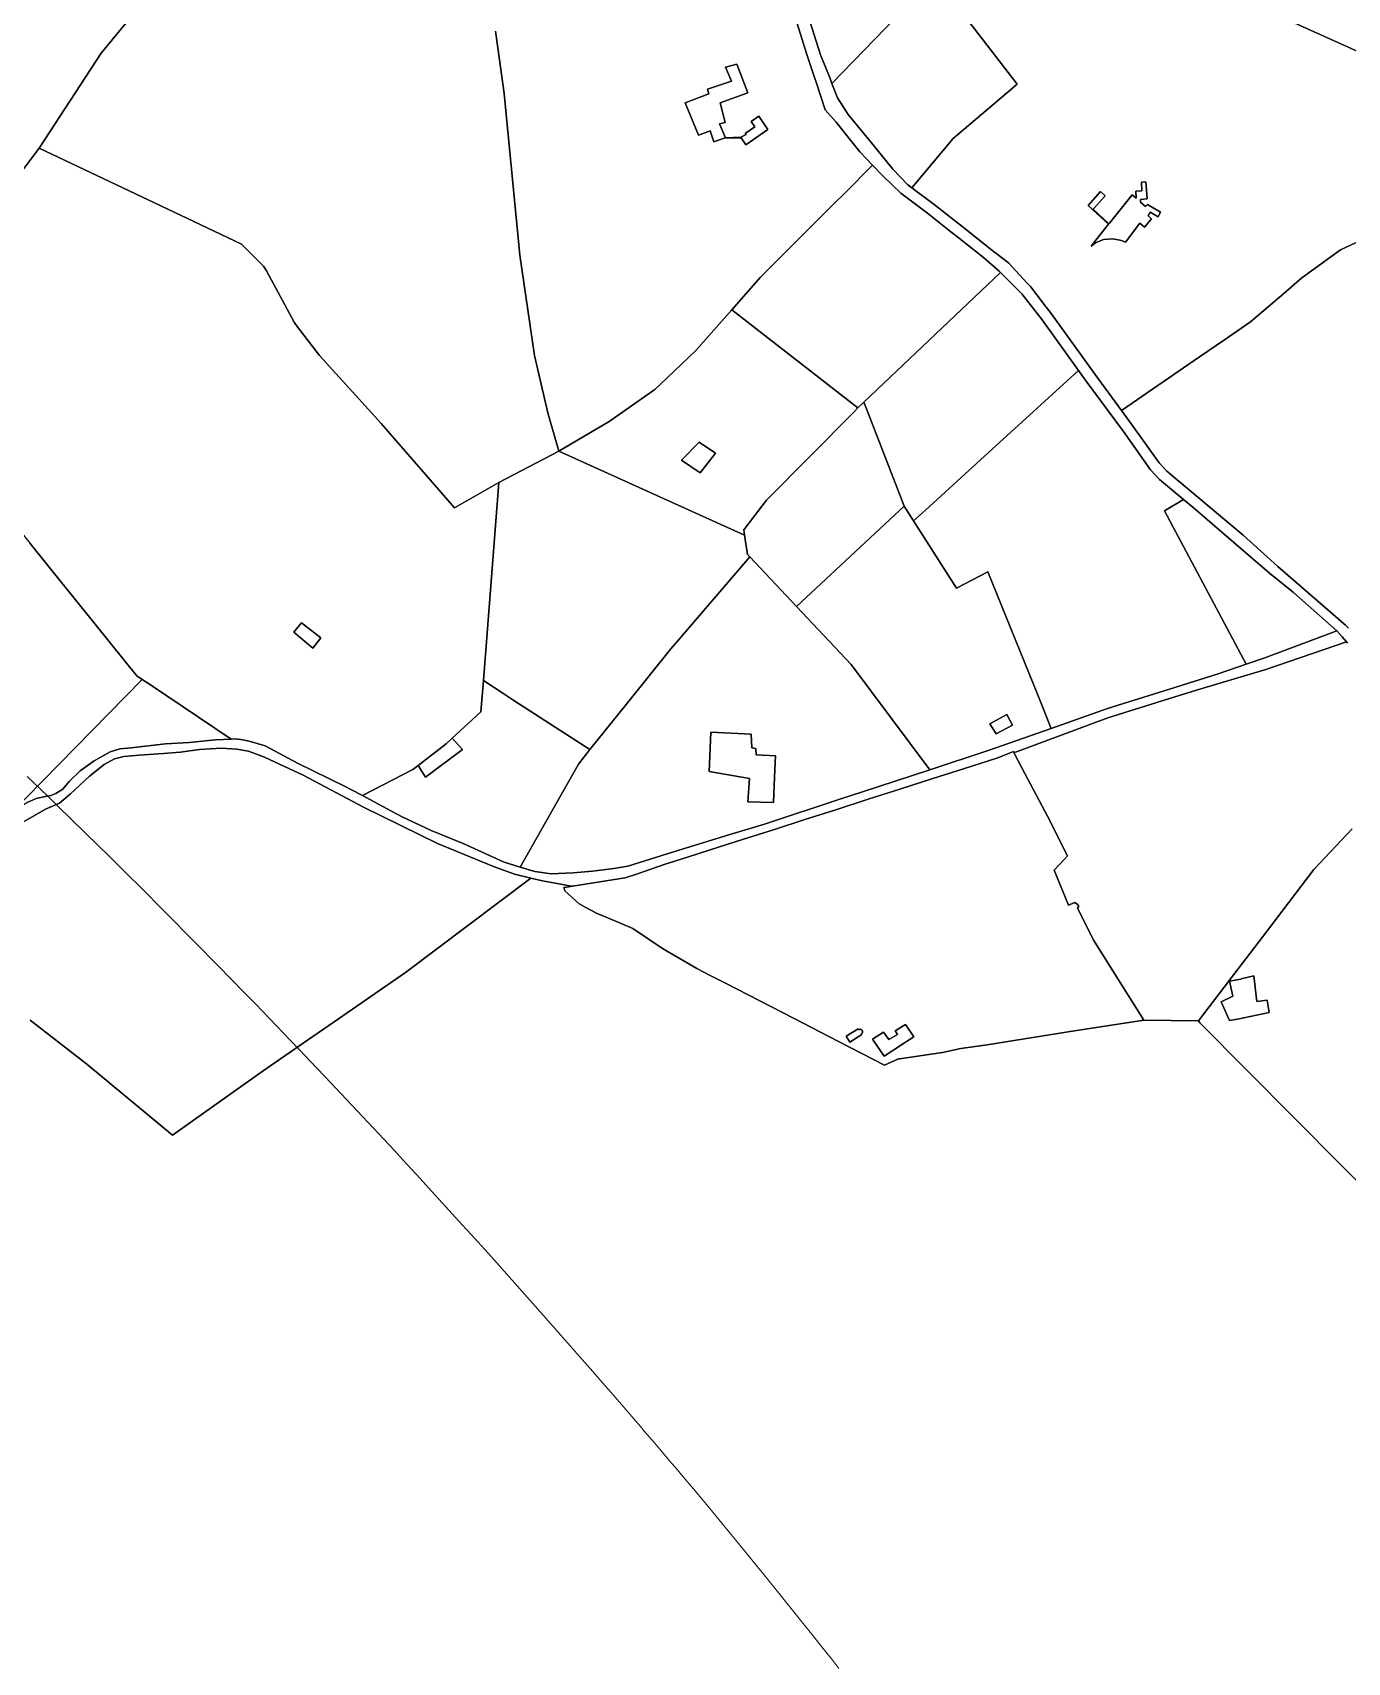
# Model space of a CAD drawing. Header units: metres. Extents: x 3 to 1027712, y 40 to 4430649.
# Drawn here: x 512282 to 513000, y 4410900 to 4411789 of the extents above; entities that cross this region are included whole.
import ezdxf

# ---------------------------------------------------------------- set-up
doc = ezdxf.new("R2010")
doc.units = ezdxf.units.M
doc.header["$MEASUREMENT"] = 0
doc.layers.add('A.ES.SDGC.CP.07003.cadastralparcel — CadastralParcel', color=1, linetype='Continuous')
doc.layers.add('Zonas_Interes_Minero_5_km', color=7, linetype='Continuous', lineweight=9, true_color=0xc0fac1)

msp = doc.modelspace()

# ---------------------------------------------------------------- linework, layer by layer
at = {"layer": 'A.ES.SDGC.CP.07003.cadastralparcel — CadastralParcel', "color": 7, "linetype": 'Continuous', "flags": 128}
for points in [[(512016.84, 4411839.23), (511983.94, 4411856.31), (511992.58, 4411863.15), (512013.13, 4411876.35), (512039.96, 4411891.91), (512062.14, 4411903.64), (512081.7, 4411914.72), (512088.56, 4411917.88), (512092.3, 4411919.61), (512107.79, 4411925.8), (512134.79, 4411935.14), (512149.96, 4411938.73), (512160.88, 4411941.99), (512170.5, 4411945.41), (512181.43, 4411949.32), (512193.65, 4411954.2), (512212.98, 4411964.05), (512224.14, 4411969.06), (512361.37, 4411828.45), (512319.66, 4411777.61), (512285.82, 4411725.77), (512271.66, 4411706.93), (512107.51, 4411792.16), (512016.84, 4411839.23)], [(512721.38, 4411753.2), (512718.41, 4411761.1), (512759.51, 4411803.48), (512776.63, 4411816.54), (512819.42, 4411760.62), (512784.66, 4411731.06), (512762.06, 4411704.13), (512759.91, 4411705.73), (512751.61, 4411714.36), (512739.98, 4411728.64), (512727.36, 4411744.24), (512721.38, 4411753.2)], [(512638.24, 4411750.61), (512651.18, 4411755.48), (512650.43, 4411757.92), (512663.55, 4411762.41), (512660.36, 4411769.91), (512666.55, 4411771.59), (512672.54, 4411756.05), (512657.36, 4411750.61), (512660.17, 4411739.75), (512656.99, 4411739), (512660.36, 4411731.51), (512668.63, 4411731.77), (512671.52, 4411733.27), (512671.1, 4411733.87), (512676.31, 4411737.52), (512674.31, 4411740.38), (512678.45, 4411743.27), (512683.48, 4411736.07), (512671.49, 4411727.68), (512668.81, 4411731.51), (512659.59, 4411731.24), (512653.99, 4411729.26), (512651.93, 4411735.26), (512645.55, 4411732.82), (512638.24, 4411750.61)], [(512638.24, 4411750.61), (512645.55, 4411732.82), (512651.93, 4411735.26), (512653.99, 4411729.26), (512659.59, 4411731.24), (512668.81, 4411731.51), (512671.49, 4411727.68), (512683.48, 4411736.07), (512678.45, 4411743.27), (512674.31, 4411740.38), (512676.31, 4411737.52), (512671.1, 4411733.87), (512671.52, 4411733.27), (512668.63, 4411731.77), (512660.36, 4411731.51), (512656.99, 4411739), (512660.17, 4411739.75), (512657.36, 4411750.61), (512672.54, 4411756.05), (512666.55, 4411771.59), (512660.36, 4411769.91), (512663.55, 4411762.41), (512650.43, 4411757.92), (512651.18, 4411755.48), (512638.24, 4411750.61)], [(512708.06, 4411603.24), (512663.82, 4411637.63), (512679.42, 4411655.35), (512689.49, 4411665.4), (512719.5, 4411695.36), (512725.29, 4411701.14), (512740.62, 4411716.45), (512746.47, 4411710.37), (512755.93, 4411701.21), (512770.54, 4411690.35), (512782.39, 4411680.97), (512788.08, 4411676.47), (512801.07, 4411666.15), (512809.75, 4411658.66), (512810.42, 4411657.99), (512735.9, 4411587.29), (512732.6, 4411584.16), (512708.06, 4411603.24)], [(512860.77, 4411692.19), (512858.23, 4411694.45), (512865.04, 4411702.13), (512867.59, 4411699.87), (512861.35, 4411692.84), (512861.03, 4411692.49), (512869.53, 4411684.59), (512869.85, 4411684.94), (512882.29, 4411700.38), (512884.43, 4411698.47), (512884.32, 4411702.32), (512887.47, 4411702.48), (512887.31, 4411707.28), (512889.7, 4411707.39), (512890.45, 4411698.11), (512886.72, 4411697.79), (512886.77, 4411696.38), (512889.55, 4411693.91), (512890.66, 4411695.02), (512897.75, 4411690.86), (512896.47, 4411688.35), (512892.16, 4411690.81), (512890.93, 4411688.83), (512892.8, 4411687.29), (512888.96, 4411682.75), (512886.48, 4411684.96), (512878.61, 4411674.57), (512876.37, 4411675.51), (512871.64, 4411676.32), (512866.58, 4411675.91), (512862.19, 4411674.21), (512859.81, 4411672.34), (512864.43, 4411678.22), (512869.3, 4411684.27), (512860.77, 4411692.19)], [(512860.77, 4411692.19), (512869.3, 4411684.27), (512864.43, 4411678.22), (512859.81, 4411672.34), (512862.19, 4411674.21), (512866.58, 4411675.91), (512871.64, 4411676.32), (512876.37, 4411675.51), (512878.61, 4411674.57), (512886.48, 4411684.96), (512888.96, 4411682.75), (512892.8, 4411687.29), (512890.93, 4411688.83), (512892.16, 4411690.81), (512896.47, 4411688.35), (512897.75, 4411690.86), (512890.66, 4411695.02), (512889.55, 4411693.91), (512886.77, 4411696.38), (512886.72, 4411697.79), (512890.45, 4411698.11), (512889.7, 4411707.39), (512887.31, 4411707.28), (512887.47, 4411702.48), (512884.32, 4411702.32), (512884.43, 4411698.47), (512882.29, 4411700.38), (512869.85, 4411684.94), (512869.53, 4411684.59), (512861.03, 4411692.49), (512861.35, 4411692.84), (512867.59, 4411699.87), (512865.04, 4411702.13), (512858.23, 4411694.45), (512860.77, 4411692.19)], [(512737.33, 4411583.6), (512735.9, 4411587.29), (512810.42, 4411657.99), (512822.1, 4411646.42), (512833.17, 4411632.1), (512852.98, 4411604.6), (512805.94, 4411561.65), (512769.54, 4411528.41), (512763.01, 4411522.45), (512757.88, 4411530.45), (512756.39, 4411534.3), (512737.33, 4411583.6)], [(512670.79, 4411514.64), (512569.32, 4411560.47), (512596.85, 4411576.62), (512621.76, 4411594.12), (512628.33, 4411600.34), (512644.22, 4411615.37), (512663.82, 4411637.63), (512708.06, 4411603.24), (512732.6, 4411584.16), (512730.5, 4411582.04), (512682.75, 4411533.78), (512670.35, 4411517.59), (512670.79, 4411514.64)], [(512872.76, 4411577.59), (512877.44, 4411571.22), (512892.26, 4411550.36), (512897.1, 4411545.14), (512910.29, 4411534.17), (512899.86, 4411528), (512944.4, 4411444.27), (512929.26, 4411438.97), (512902.57, 4411430.67), (512894.36, 4411428.12), (512868.84, 4411420.21), (512838.04, 4411409.3), (512830.89, 4411426.96), (512803.43, 4411494.75), (512786.46, 4411485.83), (512763.01, 4411522.45), (512769.54, 4411528.41), (512805.94, 4411561.65), (512852.98, 4411604.6), (512857.19, 4411598.76), (512872.76, 4411577.59)], [(512160.04, 4411429.53), (512104.6, 4411508.34), (512209.5, 4411598.75), (512280.87, 4411510.18), (512297.3, 4411489.81), (512315.6, 4411467.1), (512332.73, 4411445.84), (512339.03, 4411438.03), (512342.06, 4411435.99), (512269.37, 4411361.91), (512267.87, 4411360.86), (512258.23, 4411352.14), (512255, 4411349.21), (512239.94, 4411331.25), (512233.82, 4411324.63), (512180.08, 4411401.04), (512160.04, 4411429.53)], [(512670.79, 4411514.64), (512670.35, 4411517.59), (512682.75, 4411533.78), (512730.5, 4411582.04), (512732.6, 4411584.16), (512735.9, 4411587.29), (512737.33, 4411583.6), (512756.39, 4411534.3), (512757.88, 4411530.45), (512699.1, 4411475.78), (512673.55, 4411502.81), (512672.38, 4411504.05), (512670.79, 4411514.64)], [(512539.43, 4411428.05), (512528.19, 4411435.33), (512536.67, 4411543.45), (512569.32, 4411560.47), (512670.79, 4411514.64), (512672.38, 4411504.05), (512673.55, 4411502.81), (512634.07, 4411456.83), (512630.51, 4411452.68), (512606.19, 4411422.4), (512586.34, 4411397.68), (512553.5, 4411418.94), (512544.88, 4411424.53), (512539.43, 4411428.05)], [(512636.23, 4411555.65), (512645.98, 4411565.39), (512654.8, 4411559.36), (512646.44, 4411548.69), (512636.23, 4411555.65)], [(512636.23, 4411555.65), (512646.44, 4411548.69), (512654.8, 4411559.36), (512645.98, 4411565.39), (512636.23, 4411555.65)], [(512944.4, 4411444.27), (512899.86, 4411528), (512910.29, 4411534.17), (512915.32, 4411529.97), (512937.73, 4411510.7), (512957.23, 4411493.94), (512970.24, 4411483.43), (512984.69, 4411470.7), (512993.94, 4411462.48), (512954.67, 4411447.86), (512944.4, 4411444.27)], [(512728.94, 4411444.21), (512699.1, 4411475.78), (512757.88, 4411530.45), (512763.01, 4411522.45), (512786.46, 4411485.83), (512803.43, 4411494.75), (512830.89, 4411426.96), (512838.04, 4411409.3), (512804.31, 4411397.35), (512771.93, 4411386.74), (512728.94, 4411444.21)], [(512556.24, 4411331.15), (512548.36, 4411333.55), (512580.05, 4411389.84), (512586.34, 4411397.68), (512606.19, 4411422.4), (512630.51, 4411452.68), (512634.07, 4411456.83), (512673.55, 4411502.81), (512699.1, 4411475.78), (512728.94, 4411444.21), (512771.93, 4411386.74), (512734.5, 4411374.49), (512723.75, 4411370.96), (512681.55, 4411357.12), (512662.08, 4411351.21), (512643.18, 4411345.47), (512634.95, 4411342.88), (512633.14, 4411342.31), (512631.34, 4411341.74), (512606.99, 4411334.06), (512599.47, 4411332.85), (512587.81, 4411331.4), (512577.12, 4411330.42), (512565.22, 4411329.94), (512556.24, 4411331.15)], [(512435.06, 4411453.01), (512424.8, 4411461.76), (512427.1, 4411464.65), (512428.86, 4411466.88), (512439.54, 4411458.77), (512435.06, 4411453.01)], [(512424.8, 4411461.76), (512435.06, 4411453.01), (512439.54, 4411458.77), (512428.86, 4411466.88), (512427.1, 4411464.65), (512424.8, 4411461.76)], [(512269.37, 4411361.91), (512342.06, 4411435.99), (512346.56, 4411432.98), (512390.62, 4411403.46), (512381.93, 4411403.09), (512367.61, 4411401.63), (512354.74, 4411400.9), (512336.04, 4411398.72), (512329.79, 4411398.21), (512324.45, 4411396.52), (512315.71, 4411391.67), (512308.18, 4411386.09), (512302.11, 4411380.27), (512298.71, 4411376.14), (512294.82, 4411373.72), (512292.15, 4411372.75), (512288.27, 4411372.02), (512284.14, 4411371.05), (512279.28, 4411368.86), (512269.37, 4411361.91)], [(512511.17, 4411403.88), (512526.85, 4411418.28), (512528.19, 4411435.33), (512539.43, 4411428.05), (512544.88, 4411424.53), (512553.5, 4411418.94), (512586.34, 4411397.68), (512580.05, 4411389.84), (512548.36, 4411333.55), (512539.48, 4411336.25), (512517.14, 4411346.44), (512499.7, 4411353.59), (512483.92, 4411361.11), (512477.74, 4411364.39), (512462.2, 4411372.64), (512489.66, 4411386.79), (512492.58, 4411389.04), (512496.55, 4411382.66), (512516.75, 4411397.81), (512511.17, 4411403.88)], [(512808.13, 4411406.36), (512804.62, 4411411.75), (512813.8, 4411416.8), (512816.99, 4411410.99), (512808.13, 4411406.36)], [(512808.13, 4411406.36), (512816.99, 4411410.99), (512813.8, 4411416.8), (512804.62, 4411411.75), (512808.13, 4411406.36)], [(512687.56, 4411394.26), (512687.13, 4411382.75), (512686.58, 4411368.83), (512672.55, 4411369.27), (512673.42, 4411381.88), (512651.46, 4411385.79), (512652.33, 4411407.3), (512674.29, 4411406.22), (512674.73, 4411398.61), (512676.9, 4411398.39), (512677.12, 4411394.92), (512687.56, 4411394.26)], [(512652.33, 4411407.3), (512651.46, 4411385.79), (512673.42, 4411381.88), (512672.55, 4411369.27), (512686.58, 4411368.83), (512687.13, 4411382.75), (512687.56, 4411394.26), (512677.12, 4411394.92), (512676.9, 4411398.39), (512674.73, 4411398.61), (512674.29, 4411406.22), (512652.33, 4411407.3)], [(512511.17, 4411403.88), (512516.75, 4411397.81), (512496.55, 4411382.66), (512492.58, 4411389.04), (512507.8, 4411400.79), (512511.17, 4411403.88)], [(512576.75, 4411323.2), (512605.61, 4411327.8), (512612.22, 4411330.02), (512627.43, 4411335.26), (512639.67, 4411339.08), (512651.9, 4411342.98), (512669.52, 4411348.63), (512687.02, 4411354.21), (512703.62, 4411359.51), (512720.53, 4411364.91), (512738.17, 4411370.59), (512755.38, 4411376.1), (512773.01, 4411381.74), (512790.84, 4411387.47), (512808.95, 4411393.23), (512816.62, 4411396.4), (512817.43, 4411396.67), (512817.75, 4411396.06), (512822.22, 4411387.41), (512835.99, 4411361.47), (512847.05, 4411339.75), (512845.42, 4411338.02), (512839.76, 4411332.01), (512844.18, 4411320.79), (512847.49, 4411312.83), (512850.99, 4411314.28), (512852.19, 4411313.47), (512853.24, 4411312.37), (512852.42, 4411311.25), (512861.29, 4411293.65), (512862.81, 4411291.13), (512888.62, 4411250.12), (512847.42, 4411243.68), (512803.13, 4411236.65), (512788.82, 4411234.57), (512778.8, 4411232.56), (512755.22, 4411229.1), (512754.75, 4411229), (512747.16, 4411225.62), (512722.34, 4411238.29), (512697.41, 4411251.22), (512679.09, 4411260.67), (512660.38, 4411270.25), (512652.02, 4411274.54), (512644.66, 4411278.31), (512625.89, 4411289.25), (512609.7, 4411300.13), (512595.28, 4411306.33), (512590.34, 4411308.39), (512583.82, 4411311.72), (512581.13, 4411313.21), (512580.56, 4411313.58), (512572.61, 4411320.61), (512572.13, 4411322.46), (512573.59, 4411322.69), (512576.75, 4411323.2)], [(512941.49, 4411272.55), (512941.8, 4411272.61), (512948.57, 4411274.28), (512950.24, 4411260.23), (512956.01, 4411261.07), (512957.01, 4411254.29), (512939.66, 4411250.74), (512935.35, 4411249.86), (512930.81, 4411260.17), (512937.13, 4411263.25), (512935.45, 4411271.35), (512941.49, 4411272.55)], [(512941.49, 4411272.55), (512935.45, 4411271.35), (512937.13, 4411263.25), (512930.81, 4411260.17), (512935.35, 4411249.86), (512939.66, 4411250.74), (512957.01, 4411254.29), (512956.01, 4411261.07), (512950.24, 4411260.23), (512948.57, 4411274.28), (512941.8, 4411272.61), (512941.49, 4411272.55)], [(512758.62, 4411247.79), (512763.11, 4411241.1), (512759.14, 4411238.49), (512759.06, 4411238.44), (512757.41, 4411237.36), (512752.81, 4411234.35), (512751.16, 4411233.27), (512746.84, 4411230.44), (512740.55, 4411239.67), (512746.53, 4411243.53), (512749.44, 4411239.49), (512754.16, 4411242.32), (512753.01, 4411244.26), (512758.62, 4411247.79)], [(512758.62, 4411247.79), (512753.01, 4411244.26), (512754.16, 4411242.32), (512749.44, 4411239.49), (512746.53, 4411243.53), (512740.55, 4411239.67), (512746.84, 4411230.44), (512751.16, 4411233.27), (512752.81, 4411234.35), (512757.41, 4411237.36), (512759.06, 4411238.44), (512759.14, 4411238.49), (512763.11, 4411241.1), (512758.62, 4411247.79)], [(512734.78, 4411244.72), (512734.85, 4411244.64), (512734.92, 4411244.55), (512735.02, 4411244.35), (512735.06, 4411244.25), (512735.09, 4411244.14), (512735.11, 4411244.03), (512735.12, 4411243.92), (512735.12, 4411243.81), (512735.11, 4411243.7), (512735.09, 4411243.59), (512735.06, 4411243.48), (512735.03, 4411243.38), (512734.93, 4411243.18), (512734.87, 4411243.09), (512734.8, 4411243.01), (512734.72, 4411242.93), (512734.54, 4411242.79), (512734.45, 4411242.74), (512734.79, 4411242.21), (512728.15, 4411238.18), (512726.1, 4411241.35), (512732.74, 4411245.38), (512733.08, 4411244.86), (512733.26, 4411244.98), (512733.36, 4411245.03), (512733.46, 4411245.07), (512733.68, 4411245.11), (512733.79, 4411245.12), (512734.01, 4411245.12), (512734.12, 4411245.1), (512734.23, 4411245.07), (512734.43, 4411244.99), (512734.53, 4411244.93), (512734.62, 4411244.87), (512734.7, 4411244.8), (512734.78, 4411244.72)], [(512734.78, 4411244.72), (512734.7, 4411244.8), (512734.62, 4411244.87), (512734.53, 4411244.93), (512734.43, 4411244.99), (512734.23, 4411245.07), (512734.12, 4411245.1), (512734.01, 4411245.12), (512733.79, 4411245.12), (512733.68, 4411245.11), (512733.46, 4411245.07), (512733.36, 4411245.03), (512733.26, 4411244.98), (512733.08, 4411244.86), (512732.74, 4411245.38), (512726.1, 4411241.35), (512728.15, 4411238.18), (512734.79, 4411242.21), (512734.45, 4411242.74), (512734.54, 4411242.79), (512734.72, 4411242.93), (512734.8, 4411243.01), (512734.87, 4411243.09), (512734.93, 4411243.18), (512735.03, 4411243.38), (512735.06, 4411243.48), (512735.09, 4411243.59), (512735.11, 4411243.7), (512735.12, 4411243.81), (512735.12, 4411243.92), (512735.11, 4411244.03), (512735.09, 4411244.14), (512735.06, 4411244.25), (512735.02, 4411244.35), (512734.92, 4411244.55), (512734.85, 4411244.64), (512734.78, 4411244.72)]]:
    msp.add_lwpolyline(points, close=True, dxfattribs=at)
for points in [[(512534.76, 4411789.68), (512535.12, 4411787.1), (512539.58, 4411755.66), (512548.16, 4411667.41), (512553.61, 4411630.18), (512556.16, 4411612.74), (512563.42, 4411581.37), (512569.32, 4411560.47), (512536.67, 4411543.45), (512512.35, 4411529.51), (512472.34, 4411575.56), (512467.26, 4411581.18), (512438.82, 4411612.61), (512426.62, 4411628.59), (512424.92, 4411630.81), (512409.79, 4411658.82), (512408.63, 4411660.97), (512408.23, 4411661.38), (512404.2, 4411665.4), (512399.31, 4411670.29), (512396.17, 4411673.42), (512366.38, 4411687.55), (512285.82, 4411725.77), (512319.66, 4411777.61), (512361.37, 4411828.45)], [(512759.51, 4411803.48), (512718.41, 4411761.1), (512717.39, 4411763.82), (512712.26, 4411776.73), (512697.78, 4411822.21)], [(512697.78, 4411822.21), (512712.26, 4411776.73), (512717.39, 4411763.82), (512718.41, 4411761.1), (512721.38, 4411753.2), (512727.36, 4411744.24), (512739.98, 4411728.64), (512751.61, 4411714.36), (512759.91, 4411705.73), (512762.06, 4411704.13), (512774.2, 4411695.11), (512791.81, 4411681.17), (512804.76, 4411670.88), (512814.73, 4411663.24), (512825.01, 4411652.11), (512826.69, 4411650.3), (512833.67, 4411641.26), (512834.63, 4411640.02), (512835.59, 4411638.79), (512837.98, 4411635.69), (512862.04, 4411602.29), (512876.46, 4411582.68), (512882.3, 4411574.74), (512896.92, 4411554.16), (512901.24, 4411549.51), (512919.18, 4411534.57), (512942.76, 4411514.66), (512961.84, 4411497.52), (512974.13, 4411486.9), (512989.08, 4411473.96), (512998.72, 4411465.66), (513000.26, 4411464.03)], [(513023.61, 4411683.21), (512995.94, 4411670.41), (512974.93, 4411655.05), (512964.99, 4411646.56), (512946.75, 4411630.99), (512932.57, 4411621.28), (512919.08, 4411612.04), (512876.46, 4411582.68), (512862.04, 4411602.29), (512837.98, 4411635.69), (512835.59, 4411638.79), (512834.63, 4411640.02), (512833.67, 4411641.26), (512826.69, 4411650.3), (512825.01, 4411652.11), (512814.73, 4411663.24), (512804.76, 4411670.88), (512791.81, 4411681.17), (512774.2, 4411695.11), (512762.06, 4411704.13), (512784.66, 4411731.06), (512819.42, 4411760.62), (512776.63, 4411816.54)], [(513019.96, 4411771.98), (512915.69, 4411819.08)], [(512915.69, 4411819.08), (513019.96, 4411771.98)], [(512693.98, 4411811.45), (512704.79, 4411776.97), (512708.26, 4411766.59), (512710.05, 4411761.24), (512714.8, 4411746.69), (512720.72, 4411739.91), (512733.6, 4411723.76), (512740.62, 4411716.45), (512725.29, 4411701.14), (512719.5, 4411695.36), (512689.49, 4411665.4), (512679.42, 4411655.35), (512663.82, 4411637.63), (512644.22, 4411615.37), (512628.33, 4411600.34), (512621.76, 4411594.12), (512596.85, 4411576.62), (512569.32, 4411560.47), (512563.42, 4411581.37), (512556.16, 4411612.74), (512553.61, 4411630.18), (512548.16, 4411667.41), (512539.58, 4411755.66), (512535.12, 4411787.1), (512534.76, 4411789.68)], [(512999.76, 4411455.82), (512999.2, 4411456.47), (512996.88, 4411459.14), (512994.15, 4411462.3), (512993.94, 4411462.48), (512984.69, 4411470.7), (512970.24, 4411483.43), (512957.23, 4411493.94), (512937.73, 4411510.7), (512915.32, 4411529.97), (512910.29, 4411534.17), (512897.1, 4411545.14), (512892.26, 4411550.36), (512877.44, 4411571.22), (512872.76, 4411577.59), (512857.19, 4411598.76), (512852.98, 4411604.6), (512833.17, 4411632.1), (512822.1, 4411646.42), (512810.42, 4411657.99), (512809.75, 4411658.66), (512801.07, 4411666.15), (512788.08, 4411676.47), (512782.39, 4411680.97), (512770.54, 4411690.35), (512755.93, 4411701.21), (512746.47, 4411710.37), (512740.62, 4411716.45), (512733.6, 4411723.76), (512720.72, 4411739.91), (512714.8, 4411746.69), (512710.05, 4411761.24), (512708.26, 4411766.59), (512704.79, 4411776.97), (512693.98, 4411811.45)], [(512271.66, 4411706.93), (512285.82, 4411725.77), (512366.38, 4411687.55), (512396.17, 4411673.42), (512399.31, 4411670.29), (512404.2, 4411665.4), (512408.23, 4411661.38), (512408.63, 4411660.97), (512409.79, 4411658.82), (512424.92, 4411630.81), (512426.62, 4411628.59), (512438.82, 4411612.61), (512467.26, 4411581.18), (512472.34, 4411575.56), (512512.35, 4411529.51), (512536.67, 4411543.45), (512528.19, 4411435.33), (512526.85, 4411418.28), (512511.17, 4411403.88), (512507.8, 4411400.79), (512492.58, 4411389.04), (512489.66, 4411386.79), (512462.2, 4411372.64), (512456.22, 4411375.81), (512452.84, 4411377.61), (512426.85, 4411390.23), (512409.12, 4411399.69), (512400.39, 4411402.36), (512396.71, 4411402.99), (512393.34, 4411403.57), (512390.62, 4411403.46), (512346.56, 4411432.98), (512342.06, 4411435.99), (512339.03, 4411438.03), (512332.73, 4411445.84), (512315.6, 4411467.1), (512297.3, 4411489.81), (512280.87, 4411510.18)], [(513000.26, 4411464.03), (512998.72, 4411465.66), (512989.08, 4411473.96), (512974.13, 4411486.9), (512961.84, 4411497.52), (512942.76, 4411514.66), (512919.18, 4411534.57), (512901.24, 4411549.51), (512896.92, 4411554.16), (512882.3, 4411574.74), (512876.46, 4411582.68), (512919.08, 4411612.04), (512932.57, 4411621.28), (512946.75, 4411630.99), (512964.99, 4411646.56), (512974.93, 4411655.05), (512995.94, 4411670.41), (513023.61, 4411683.21)], [(512279.28, 4411368.86), (512284.14, 4411371.05), (512288.27, 4411372.02), (512292.15, 4411372.75), (512294.82, 4411373.72), (512298.71, 4411376.14), (512302.11, 4411380.27), (512308.18, 4411386.09), (512315.71, 4411391.67), (512324.45, 4411396.52), (512329.79, 4411398.21), (512336.04, 4411398.72), (512354.74, 4411400.9), (512367.61, 4411401.63), (512381.93, 4411403.09), (512390.62, 4411403.46), (512393.34, 4411403.57), (512396.71, 4411402.99), (512400.39, 4411402.36), (512409.12, 4411399.69), (512426.85, 4411390.23), (512452.84, 4411377.61), (512456.22, 4411375.81), (512462.2, 4411372.64), (512477.74, 4411364.39), (512483.92, 4411361.11), (512499.7, 4411353.59), (512517.14, 4411346.44), (512539.48, 4411336.25), (512548.36, 4411333.55), (512556.24, 4411331.15), (512565.22, 4411329.94), (512577.12, 4411330.42), (512587.81, 4411331.4), (512599.47, 4411332.85), (512606.99, 4411334.06), (512631.34, 4411341.74), (512633.14, 4411342.31), (512634.95, 4411342.88), (512643.18, 4411345.47), (512662.08, 4411351.21), (512681.55, 4411357.12), (512723.75, 4411370.96), (512734.5, 4411374.49), (512771.93, 4411386.74), (512804.31, 4411397.35), (512838.04, 4411409.3), (512868.84, 4411420.21), (512894.36, 4411428.12), (512902.57, 4411430.67), (512929.26, 4411438.97), (512944.4, 4411444.27), (512954.67, 4411447.86), (512993.94, 4411462.48), (512994.15, 4411462.3), (512996.88, 4411459.14), (512999.2, 4411456.47), (512955.15, 4411441.35), (512919.24, 4411430.65), (512907.93, 4411427.28), (512868.91, 4411414.97), (512819.05, 4411396.5), (512817.75, 4411396.06), (512817.43, 4411396.67), (512816.62, 4411396.4), (512808.95, 4411393.23), (512790.84, 4411387.47), (512773.01, 4411381.74), (512755.38, 4411376.1), (512738.17, 4411370.59), (512720.53, 4411364.91), (512703.62, 4411359.51), (512687.02, 4411354.21), (512669.52, 4411348.63), (512651.9, 4411342.98), (512639.67, 4411339.08), (512627.43, 4411335.26), (512612.22, 4411330.02), (512605.61, 4411327.8), (512576.75, 4411323.2), (512576.15, 4411323.15), (512571.31, 4411324.06), (512560.43, 4411326.1), (512554.1, 4411327.61), (512545.13, 4411329.74), (512533.72, 4411333.87), (512503.12, 4411346.49), (512462.81, 4411366.38), (512429.88, 4411383.69), (512408.77, 4411393.64), (512400.02, 4411396.8), (512393.71, 4411398.01), (512385.21, 4411398.5), (512373.31, 4411397.78), (512362.87, 4411396.31), (512353.64, 4411395.59), (512340.28, 4411394.62), (512332.03, 4411393.89), (512326.93, 4411392.67), (512321.34, 4411389.53), (512313.33, 4411383.22), (512302.89, 4411373.51), (512296.81, 4411368.42), (512289.29, 4411365.26), (512277.28, 4411358.31)], [(513002.37, 4411354.4), (512981.45, 4411332.39), (512953.73, 4411295.85), (512935.38, 4411271.85), (512918.43, 4411249.68), (512918.43, 4411249.68), (512888.62, 4411250.12), (512862.81, 4411291.13), (512861.29, 4411293.65), (512852.42, 4411311.25), (512853.24, 4411312.37), (512852.19, 4411313.47), (512850.99, 4411314.28), (512847.49, 4411312.83), (512844.18, 4411320.79), (512839.76, 4411332.01), (512845.42, 4411338.02), (512847.05, 4411339.75), (512835.99, 4411361.47), (512822.22, 4411387.41), (512817.75, 4411396.06), (512819.05, 4411396.5), (512868.91, 4411414.97), (512907.93, 4411427.28), (512919.24, 4411430.65), (512955.15, 4411441.35), (512999.2, 4411456.47), (512999.76, 4411455.82)], [(512277.28, 4411358.31), (512289.29, 4411365.26), (512296.81, 4411368.42), (512302.89, 4411373.51), (512313.33, 4411383.22), (512321.34, 4411389.53), (512326.93, 4411392.67), (512332.03, 4411393.89), (512340.28, 4411394.62), (512353.64, 4411395.59), (512362.87, 4411396.31), (512373.31, 4411397.78), (512385.21, 4411398.5), (512393.71, 4411398.01), (512400.02, 4411396.8), (512408.77, 4411393.64), (512429.88, 4411383.69), (512462.81, 4411366.38), (512503.12, 4411346.49), (512533.72, 4411333.87), (512545.13, 4411329.74), (512554.1, 4411327.61), (512485.63, 4411276.08), (512446.7, 4411249.21), (512432.29, 4411239.27), (512407.96, 4411222.48), (512358.48, 4411187.37), (512311.78, 4411226.18), (512280.86, 4411250.11)], [(513022.58, 4411144.62), (512919.24, 4411248.7), (512918.43, 4411249.68), (512935.38, 4411271.85), (512935.38, 4411271.85), (512953.73, 4411295.85), (512981.45, 4411332.39), (513002.37, 4411354.4)], [(512280.86, 4411250.11), (512311.78, 4411226.18), (512358.48, 4411187.37), (512407.96, 4411222.48), (512432.29, 4411239.27), (512446.7, 4411249.21), (512485.63, 4411276.08), (512554.1, 4411327.61), (512560.43, 4411326.1), (512571.31, 4411324.06), (512571.31, 4411324.06), (512576.15, 4411323.15), (512576.75, 4411323.2), (512573.59, 4411322.69), (512572.13, 4411322.46), (512572.61, 4411320.61), (512580.56, 4411313.58), (512581.13, 4411313.21), (512583.82, 4411311.72), (512590.34, 4411308.39), (512595.28, 4411306.33), (512609.7, 4411300.13), (512625.89, 4411289.25), (512644.66, 4411278.31), (512652.02, 4411274.54), (512660.38, 4411270.25), (512679.09, 4411260.67), (512697.41, 4411251.22), (512722.34, 4411238.29), (512747.16, 4411225.62), (512754.75, 4411229), (512755.22, 4411229.1), (512778.8, 4411232.56), (512788.82, 4411234.57), (512803.13, 4411236.65), (512847.42, 4411243.68), (512888.62, 4411250.12), (512918.43, 4411249.68), (512919.24, 4411248.7), (513022.58, 4411144.62)]]:
    msp.add_lwpolyline(points, dxfattribs=at)
at = {"layer": 'Zonas_Interes_Minero_5_km'}
msp.add_lwpolyline([(512279.27, 4411383.1), (512290.45, 4411372.33), (512296.03, 4411366.92), (512318.23, 4411345.2), (512323.76, 4411339.75), (512334.78, 4411328.8), (512340.27, 4411323.31), (512384.52, 4411278.66), (512389.35, 4411273.75), (512398.99, 4411263.9), (512403.78, 4411258.95), (512422.91, 4411239.11), (512427.67, 4411234.14), (512437.17, 4411224.16), (512441.91, 4411219.14), (512479.61, 4411178.94), (512484.3, 4411173.9), (512493.66, 4411163.79), (512498.32, 4411158.72), (512516.89, 4411138.36), (512521.52, 4411133.25), (512530.74, 4411123), (512535.33, 4411117.86), (512570.53, 4411078.2), (512572.71, 4411075.73), (512577.07, 4411070.78), (512579.26, 4411068.3), (512587.95, 4411058.37), (512590.12, 4411055.88), (512594.45, 4411050.9), (512596.61, 4411048.41), (512613.87, 4411028.44), (512616.01, 4411025.96), (512620.27, 4411020.98), (512622.41, 4411018.49), (512630.91, 4411008.52), (512633, 4411006.07), (512638.17, 4410999.95), (512642.8, 4410994.44), (512649.88, 4410985.92), (512653.42, 4410981.65), (512667.37, 4410964.7), (512670.84, 4410960.45), (512677.77, 4410951.93), (512681.23, 4410947.66), (512708.63, 4410913.61), (512712.04, 4410909.34), (512718.84, 4410900.79), (512722.23, 4410896.5)], dxfattribs=at)

doc.saveas('drawing.dxf')
